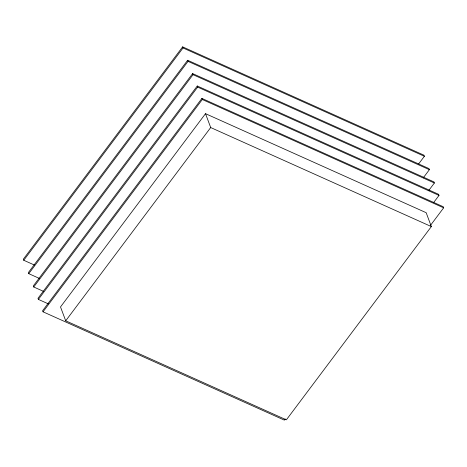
<?xml version="1.0" encoding="UTF-8"?>
<svg xmlns="http://www.w3.org/2000/svg" width="467" height="467" viewBox="0 0 467 467"><rect width="100%" height="100%" fill="white"/><g stroke="black" fill="none" stroke-linecap="round" stroke-linejoin="round"><path stroke-width="0.7" d="M418.689 163.864L424.38 156.282L423.966 155.184L182.626 46.863L23.35 259.173L23.759 260.265L34.395 265.04M23.759 260.265L183.035 47.961L182.626 46.863M423.26 177.845L429.389 169.679L428.975 168.587L187.635 60.266L28.359 272.57L28.767 273.662L39.409 278.437M28.767 273.662L188.043 61.358L187.635 60.266M428.683 190.589L434.368 183.006L433.96 181.908L192.614 73.588L33.344 285.892L33.752 286.989L43.723 291.466M33.752 286.989L193.029 74.685L192.614 73.588M433.761 202.415L439.009 195.416L438.601 194.319L197.255 85.998L37.985 298.308L38.393 299.4L48.364 303.877M38.393 299.4L197.669 87.095L197.255 85.998M430.521 225.327L443.65 207.827L443.241 206.735L201.896 98.414L42.62 310.718L43.034 311.816L284.374 420.137L285.249 418.969M43.034 311.816L202.31 99.506L201.896 98.414M205.509 113.668L60.517 306.936L65.707 320.811L286.359 419.845L431.35 226.577L426.167 212.701L205.509 113.668L210.699 127.544L431.35 226.577M65.707 320.811L210.699 127.544M183.035 47.961L424.38 156.282M188.043 61.358L429.389 169.679M193.029 74.685L434.368 183.006M197.669 87.095L439.009 195.416M202.31 99.506L443.65 207.827"/></g></svg>
